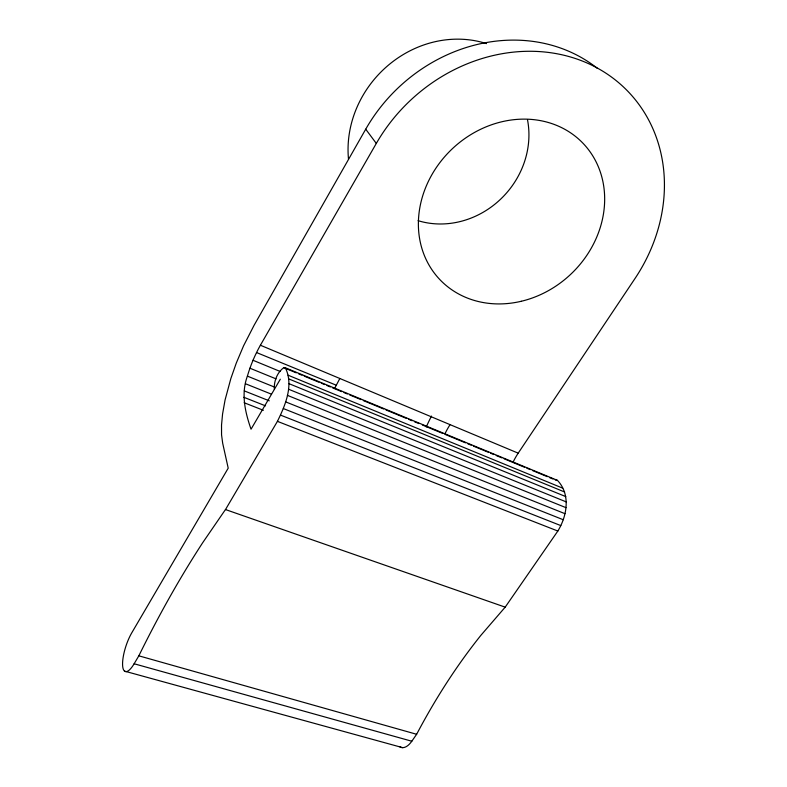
<?xml version="1.0" encoding="UTF-8"?>
<svg xmlns="http://www.w3.org/2000/svg" width="787" height="787" viewBox="0 0 787 787"><rect width="100%" height="100%" fill="white"/><g stroke="black" fill="none" stroke-linecap="round" stroke-linejoin="round"><path stroke-width="1.18" d="M399.894 746.902A22.056 10.89 -75.9 0 0 411.808 741.226L416.638 734.281A914.592 543.709 80.6 0 1 480.896 635.316L505.195 607.151L557.835 531.038C567.102 515.987 570.831 494.325 557.452 480.365L285.366 367.775L283.773 367.677C277.211 372.359 273.709 381.39 274.388 389.329M280.31 379.216L251.033 429.21C245.091 412.093 240.852 393.707 247.393 376.127C250.541 365.375 254.899 354.996 260.399 345.237L376.304 143.431A165.004 144.198 -43.5 0 1 595.1 66.856A165.004 144.198 -43.5 0 1 634.991 278.529L518.2 453.164A43.246 23.59 -68.2 0 0 512.927 462.481M597.225 68.233A159.722 140.903 -44.2 0 0 365.719 129.196L254.083 325.306L243.586 345.788L236.257 363.141L230.857 378.527L225.072 399.963L222.573 414.001L221.531 425.029L221.56 434.867L222.682 443.238L228.21 468.167L131.783 632.807A24.604 7.378 -71.6 0 0 122.634 665.822A24.604 7.378 -71.6 0 0 134.134 663.766L138.837 655.827A1148.469 473.587 -85.6 0 1 202.721 542.666L225.81 509.032L277.427 421.35C285.307 405.207 293.925 385.345 285.366 367.775M334.79 388.099L339.836 378.488M555.248 479.952L557.452 480.365M124.503 671.124L402.649 747.65M134.134 663.766L411.808 741.226M138.837 655.827L416.638 734.281M225.456 509.543L505.195 607.151M277.427 421.35L557.835 531.038M280.556 415.123L560.806 525.588M244.157 402.737L263.379 410.293M243.852 397.287L265.524 405.856M244.304 390.893L269.272 400.829M283.33 408.551L563.217 519.725M245.505 383.761L271.495 394.189M285.632 401.872L564.968 513.675M287.393 395.349L566.001 507.664M288.534 389.211L566.276 501.909M247.393 376.127L274.417 387.047M249.912 368.208L276.099 378.891M256.523 352.537L336.147 385.158M289.036 383.682L565.804 496.617M252.991 360.269L280.261 371.494M288.072 375.202L562.705 488.156M288.878 378.96L564.594 491.983M283.773 367.677L296.266 372.841M298.539 373.786L301.952 375.192M304.225 376.137L318.991 382.246M321.263 383.18L324.667 384.587M326.939 385.532L330.343 386.938M332.616 387.883L341.706 391.641M343.978 392.575L347.382 393.982M349.654 394.926L361.017 399.619M363.289 400.563L383.731 409.014M386.004 409.958L406.446 418.418M408.719 419.353L412.132 420.76M414.405 421.704L418.94 423.583M422.353 424.99L442.796 433.45M445.068 434.385L465.51 442.845M467.783 443.779L471.197 445.186M473.469 446.131L488.235 452.24M490.508 453.174L493.911 454.581M496.184 455.525L501.86 457.877M504.133 458.811L524.575 467.271M526.847 468.206L530.261 469.623M532.533 470.557L547.299 476.666M549.572 477.601L552.976 479.017M260.399 345.237L518.2 453.164M365.719 129.196L376.304 143.431M348.503 159.21A105.192 95.65 -47.5 0 1 486.514 43.619M527.516 119.85A84.888 77.175 -47.3 0 1 499.489 200.232A84.888 77.175 -47.3 0 1 418.074 220.675M444.96 433.794A44.584 21.82 -67.9 0 1 450.066 424.636M426.279 426.967A89.315 43.777 -67.9 0 1 431.492 416.077M521.24 301.283A98.837 86.275 -43.3 0 0 586.876 147.631A98.837 86.275 -43.3 0 0 426.436 185.663A98.837 86.275 -43.3 0 0 521.24 301.283"/></g></svg>
